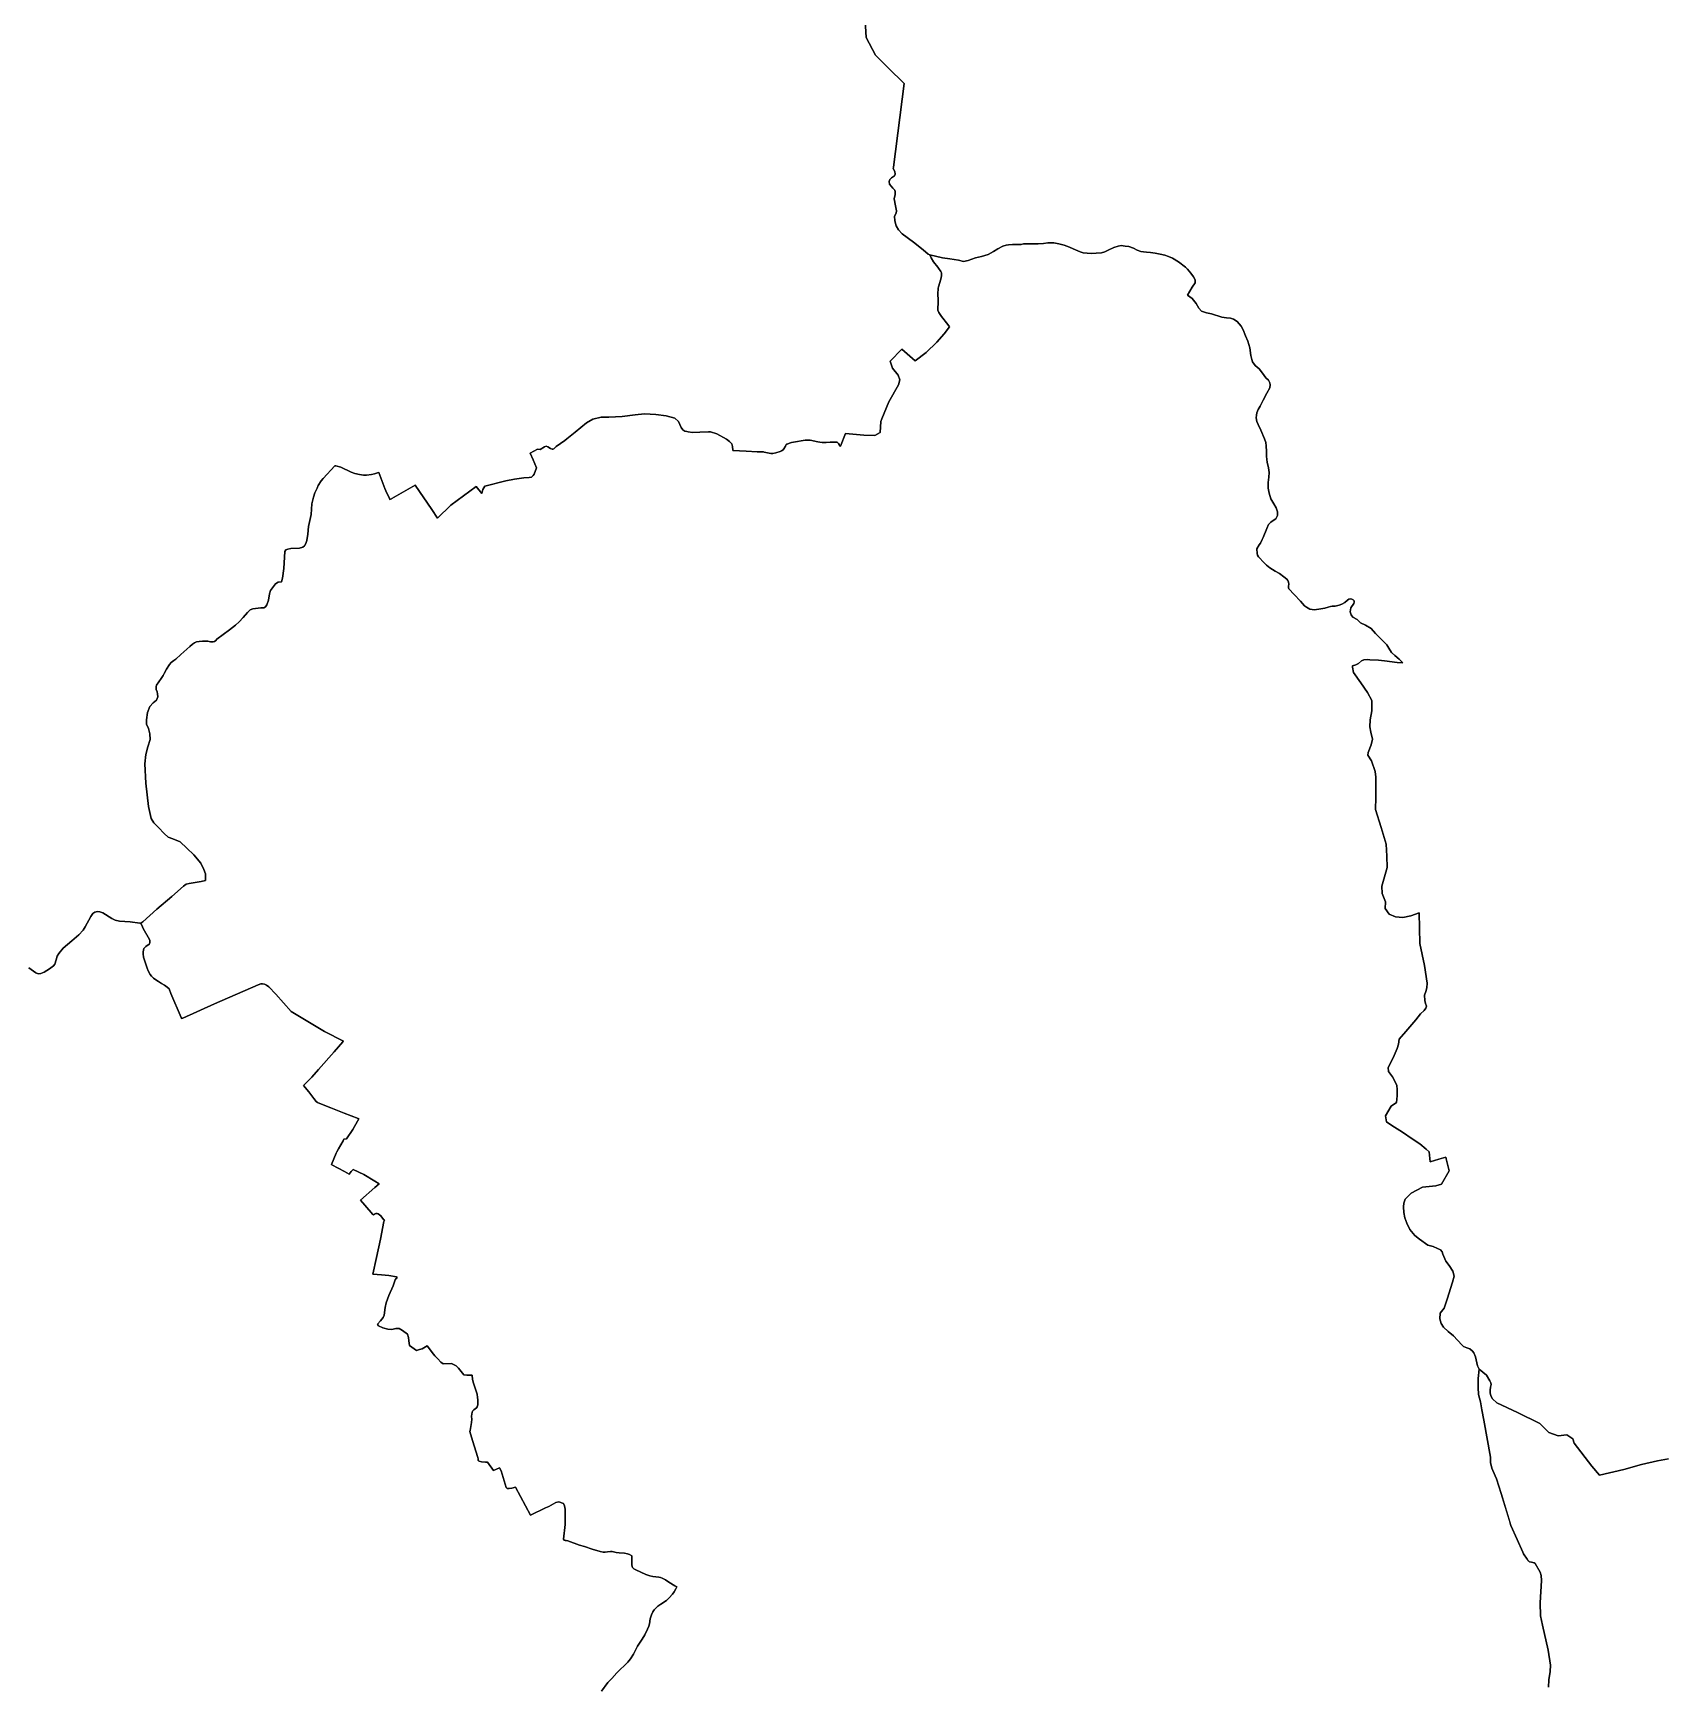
# Model space of a CAD drawing. Header units: metres. Extents: x 245125 to 394351, y 270578 to 4233311.
# Drawn here: x 283681 to 287415, y 4163000 to 4166793 of the extents above; entities that cross this region are included whole.
import ezdxf
from ezdxf.lldxf.tags import DXFTag

# ---------------------------------------------------------------- set-up
doc = ezdxf.new("R2010")
doc.units = ezdxf.units.M
doc.layers.add('ASTOTA', color=7, linetype='Continuous')
tags = doc.linetypes.add('HIDDEN', pattern=[0.375, 0.25, -0.125]).pattern_tags.tags
tags[6:7] = [DXFTag(74, 4), DXFTag(75, 0), DXFTag(340, '0'), DXFTag(46, 1.0), DXFTag(50, 0.0), DXFTag(44, 0.0), DXFTag(45, 0.0)]
tags[4:5] = [DXFTag(74, 4), DXFTag(75, 0), DXFTag(340, '0'), DXFTag(46, 1.0), DXFTag(50, 0.0), DXFTag(44, 0.0), DXFTag(45, 0.0)]

msp = doc.modelspace()

# ---------------------------------------------------------------- linework, layer by layer
at = {"layer": 'ASTOTA', "color": 253, "linetype": 'HIDDEN', "ltscale": 300}
for points in [[(285588.9, 4166835.4), (285592, 4166782.7), (285613.4, 4166741.5), (285624.2, 4166730.8), (285638.9, 4166716.5), (285642.8, 4166712.6), (285679.2, 4166676.9), (285654.8, 4166484.7), (285654.4, 4166481.5), (285658.1, 4166475.1), (285658.6, 4166469.1), (285656.9, 4166465.3), (285650.3, 4166460.2), (285646.5, 4166456.5), (285644.9, 4166451.8), (285645.8, 4166446.1), (285649.1, 4166441.5), (285653.5, 4166436.4), (285657.6, 4166432.2), (285658.5, 4166428.2), (285658.9, 4166422), (285656.2, 4166411.9), (285659.5, 4166396.2), (285661.8, 4166384.6), (285661.1, 4166379.1), (285657.4, 4166372.4), (285657.7, 4166362), (285661.1, 4166350.5), (285666, 4166341.3), (285674.4, 4166331.7), (285700.7, 4166312.7), (285722.6, 4166295.2), (285734.6, 4166285.5), (285738, 4166283.4), (285741.1, 4166277), (285746.4, 4166267.7), (285756.5, 4166255.5), (285759.9, 4166250.9), (285762.1, 4166247.9), (285763.4, 4166245.4), (285764.7, 4166242.5), (285765.2, 4166239.6), (285765, 4166235.8), (285763.4, 4166227.9), (285758.2, 4166210), (285757.6, 4166207.4), (285757.2, 4166204.5), (285756.3, 4166196.3), (285757.6, 4166177.5), (285756.7, 4166156.9), (285758.8, 4166151.3), (285765.1, 4166142.2), (285779.7, 4166123.7), (285783.5, 4166118.9), (285770.8, 4166102.1), (285754.5, 4166083), (285729.6, 4166059.6), (285704.5, 4166040.7), (285674.1, 4166067.6), (285647.4, 4166039.8), (285652.5, 4166024), (285665.3, 4166007.4), (285669.3, 4165996.7), (285666.5, 4165985.2), (285644.2, 4165946.5), (285628.3, 4165907.4), (285626, 4165901.7), (285624.5, 4165875.8), (285611.8, 4165869.5), (285586.7, 4165870.2), (285544.4, 4165874), (285533.6, 4165844.9), (285531.3, 4165845.8), (285530.3, 4165848.5), (285529, 4165851), (285527.2, 4165852.7), (285525.5, 4165853.7), (285509.7, 4165854.1), (285500.3, 4165853.4), (285490.9, 4165853.5), (285485.6, 4165853.9), (285480.9, 4165854.8), (285463.3, 4165858.6), (285458.8, 4165858.8), (285455.8, 4165858.8), (285451.9, 4165858.4), (285425.4, 4165854.3), (285421.2, 4165853.4), (285416.5, 4165851.7), (285410.6, 4165849.7), (285409.4, 4165849), (285408.7, 4165848.2), (285407.1, 4165844.9), (285403.6, 4165838.5), (285401.4, 4165836), (285398.1, 4165834), (285394.6, 4165832.6), (285384.6, 4165829.8), (285377.7, 4165828.3), (285373.8, 4165828.2), (285369.5, 4165828.5), (285366, 4165829.1), (285358.3, 4165831.3), (285356.5, 4165831.7), (285341.8, 4165832.1), (285317.1, 4165833.2), (285286.1, 4165834.6), (285286, 4165835.9), (285285.2, 4165843.8), (285283.7, 4165850.4), (285279.4, 4165854.6), (285278.3, 4165855.7), (285271.4, 4165861.1), (285249.3, 4165873.3), (285234.8, 4165878), (285230.8, 4165877.8), (285210.7, 4165876.8), (285193.6, 4165876.4), (285183.6, 4165877.7), (285181.1, 4165878.2), (285176.2, 4165879.1), (285171.3, 4165882), (285167.7, 4165887.7), (285161.4, 4165901.5), (285153, 4165908.7), (285133.6, 4165914.5), (285109.8, 4165917.6), (285083.8, 4165919), (285062, 4165916.9), (285032.4, 4165912.9), (285002, 4165911.3), (284984.3, 4165911.3), (284965.1, 4165906.9), (284950.7, 4165898.5), (284924.7, 4165877.1), (284905.8, 4165861.4), (284901.2, 4165858.1), (284880.9, 4165843.9), (284875.4, 4165838.6), (284873.3, 4165837.5), (284871.6, 4165837.7), (284868.3, 4165839.3), (284862.3, 4165843.2), (284858.3, 4165844.5), (284854, 4165843.5), (284844.6, 4165837), (284838.5, 4165837.5), (284821.4, 4165828.8), (284828, 4165813.7), (284836.3, 4165795.4), (284830.3, 4165780.2), (284828.1, 4165777.3), (284824.4, 4165774), (284819.5, 4165772.5), (284807.1, 4165772.1), (284785.6, 4165769.3), (284765.4, 4165765.2), (284717.5, 4165753), (284713, 4165745.2), (284710.4, 4165736.2), (284698, 4165752.5), (284639.7, 4165709.2), (284609.3, 4165679.3), (284595.8, 4165699.7), (284558.1, 4165755.6), (284503.9, 4165724.6), (284503.1, 4165724.2), (284499.9, 4165722.5), (284498, 4165726.7), (284493.1, 4165737.2), (284488.2, 4165747.9), (284474.5, 4165784.7), (284471.6, 4165783.8), (284464.6, 4165781.4), (284457.7, 4165780), (284446.1, 4165778.5), (284439.4, 4165778.5), (284429.9, 4165779.6), (284419.2, 4165782.3), (284410.8, 4165785.3), (284387.1, 4165796.7), (284375.8, 4165800), (284373.5, 4165799.3), (284346.7, 4165770.9), (284342, 4165765), (284335.3, 4165754.2), (284332.6, 4165748.4), (284327.8, 4165737.8), (284324.3, 4165728), (284321, 4165712.2), (284319.2, 4165688.1), (284313.2, 4165660.5), (284311.3, 4165642.5), (284309.1, 4165628), (284307, 4165621.1), (284304.3, 4165616.2), (284300.2, 4165613.4), (284292.6, 4165611), (284272.8, 4165609.8), (284265.9, 4165608.8), (284261.3, 4165606.8), (284258.9, 4165602.9), (284256.3, 4165564.2), (284253.8, 4165542.1), (284251.4, 4165533.3), (284243.5, 4165533), (284237.7, 4165528.6), (284226.3, 4165513.9), (284223.7, 4165505.9), (284221, 4165491.1), (284217.7, 4165480.7), (284214.3, 4165476.4), (284210.8, 4165474.1), (284203.5, 4165473.5), (284185.4, 4165471.4), (284179.4, 4165469), (284173, 4165463), (284163, 4165451.6), (284154.4, 4165441.8), (284145.3, 4165433.9), (284132.2, 4165423.3), (284103.2, 4165401.7), (284100.5, 4165398.8), (284097.3, 4165396.5), (284094.4, 4165395.6), (284088.4, 4165396), (284081.9, 4165397.1), (284079.3, 4165397.4), (284069.7, 4165397.6), (284062.6, 4165396.9), (284056.5, 4165395.7), (284051.6, 4165393.4), (284046.9, 4165390.2), (284040.9, 4165385), (284020.6, 4165366.9), (284008.7, 4165356.3), (284004.5, 4165352.9), (283998.3, 4165348.7), (283994.5, 4165343.9), (283987.8, 4165333.1), (283982, 4165322.9), (283979.9, 4165318.7), (283975.1, 4165311.6), (283964.7, 4165296.2), (283963.9, 4165293.4), (283963.4, 4165289.7), (283963.6, 4165286.7), (283965.9, 4165280.8), (283967, 4165276.5), (283967.6, 4165269.7), (283964.4, 4165262.2), (283956.7, 4165256.1), (283949.2, 4165247.6), (283944, 4165233.4), (283941.8, 4165217), (283941.9, 4165206.8), (283946.2, 4165197.1), (283949.5, 4165185.1), (283949.6, 4165171.9), (283944.8, 4165154.9), (283940.1, 4165137.3), (283938, 4165115.6), (283939.8, 4165071.4), (283946, 4165018.3), (283952.4, 4164990.2), (283958.2, 4164980.7), (283968.7, 4164969.9), (283982.4, 4164955.8), (283991.4, 4164947.8), (284002, 4164943.8), (284018.4, 4164937.1), (284034.4, 4164922.8), (284049.8, 4164906.9), (284065.9, 4164887.8), (284072.8, 4164873.7), (284076.8, 4164863.3), (284077.1, 4164850.5), (284077.2, 4164848.4), (284067.3, 4164845.6), (284039.6, 4164841.5), (284032.5, 4164839.6), (284026.5, 4164835.4), (283999.3, 4164811.7), (283965.5, 4164782.4), (283933, 4164753.2), (283928.8, 4164750.4), (283926, 4164750.1), (283904.4, 4164753.1), (283879.6, 4164755.1), (283870, 4164757.4), (283861.8, 4164761.3), (283841.1, 4164773.8), (283834.8, 4164776.2), (283829.4, 4164776.9), (283823, 4164775.9), (283818.6, 4164772.5), (283814.1, 4164765.6), (283800.7, 4164741.7), (283796.2, 4164734.2), (283786.6, 4164723.8), (283770.4, 4164709.6), (283750.7, 4164692.7), (283740.3, 4164680.4), (283736.5, 4164675), (283734.3, 4164666.5), (283731.3, 4164656.4), (283728.1, 4164652.1), (283719.1, 4164645.4), (283706.5, 4164637.7), (283699.2, 4164634.9), (283693.3, 4164634.4), (283687.5, 4164636.4), (283671.5, 4164647.8)], [(287432.3, 4163521.2), (287407.4, 4163516.9), (287370.7, 4163508.1), (287330, 4163496.7), (287274, 4163483.7), (287256.5, 4163504.2), (287216.2, 4163557.5), (287213.2, 4163567.5), (287199, 4163576.6), (287178.9, 4163574.3), (287157.8, 4163581.8), (287136.8, 4163602.4), (287086, 4163627.4), (287038.4, 4163649.9), (287028.9, 4163658.9), (287024.8, 4163665.9), (287023.6, 4163672.5), (287023.1, 4163678.8), (287024.2, 4163685.5), (287025.3, 4163692.3), (287024.9, 4163695.8), (287022.2, 4163700.5), (287014.8, 4163713.5), (286997.7, 4163727.2), (286994.5, 4163735), (286989.8, 4163755.3), (286985.8, 4163764.6), (286982.8, 4163768.5), (286976.6, 4163773.8), (286970.1, 4163776.2), (286962.1, 4163778.8), (286958, 4163782.9), (286939.1, 4163803.3), (286927.2, 4163813.3), (286916.4, 4163823.4), (286910.6, 4163832.2), (286907.6, 4163842.3), (286908.5, 4163855.7), (286917.7, 4163867.2), (286924.9, 4163887.5), (286936.9, 4163926.6), (286940.3, 4163940.3), (286937.6, 4163952.2), (286929.3, 4163964.7), (286921.6, 4163975), (286914.8, 4163990.6), (286913.2, 4163996.3), (286909.4, 4164000.9), (286902.3, 4164004.3), (286892.3, 4164008.2), (286880.1, 4164011.8), (286861.5, 4164025.1), (286850.3, 4164033.5), (286838.7, 4164047.3), (286831.9, 4164061.8), (286827.3, 4164074.3), (286825.1, 4164086.4), (286824.3, 4164099.9), (286825.2, 4164108.2), (286828.6, 4164117.2), (286842, 4164130.6), (286867.8, 4164144.8), (286898.7, 4164147.8), (286911.6, 4164151.2), (286929.2, 4164182.4), (286922.6, 4164209.6), (286921.6, 4164213.5), (286905.3, 4164208.8), (286885.8, 4164202.5), (286885, 4164210.8), (286883.6, 4164225.5), (286876.7, 4164231.9), (286862, 4164244), (286844.5, 4164255.8), (286822.4, 4164270.5), (286797.4, 4164286.1), (286785.2, 4164294.9), (286782.9, 4164308.6), (286796.4, 4164330.8), (286808.3, 4164338.7), (286809.7, 4164354.3), (286809.7, 4164368.2), (286808.9, 4164378.7), (286799.5, 4164397.7), (286790.3, 4164410.4), (286789.2, 4164418.9), (286800.9, 4164441.1), (286810, 4164462.7), (286812.8, 4164472.4), (286814.8, 4164484.1), (286829.6, 4164502.1), (286852.7, 4164528.3), (286863.4, 4164542), (286871.7, 4164550), (286875.8, 4164555), (286876.9, 4164560.1), (286875.3, 4164565.7), (286873.3, 4164572.9), (286872.6, 4164584.9), (286876, 4164593.9), (286878, 4164601.7), (286878.6, 4164612.6), (286872.5, 4164653.1), (286862, 4164703.4), (286860.1, 4164773.8), (286841.6, 4164767.1), (286822.6, 4164763.5), (286806.5, 4164765), (286791.3, 4164771.1), (286782.5, 4164784.3), (286783.4, 4164799.4), (286775.4, 4164818.3), (286774.8, 4164835.5), (286779, 4164851.5), (286787.3, 4164878.4), (286786.1, 4164904.3), (286784.7, 4164931.6), (286773.3, 4164970.1), (286760.5, 4165011.2), (286761.4, 4165038.7), (286761.1, 4165066.3), (286761.1, 4165085.4), (286759.3, 4165098.7), (286750.9, 4165123.1), (286742.7, 4165136.1), (286743.5, 4165142.2), (286750, 4165159.6), (286753.6, 4165172.9), (286749.2, 4165188.6), (286747.1, 4165200.7), (286747.9, 4165216.8), (286751.6, 4165237.2), (286752.2, 4165261.6), (286742.1, 4165279.5), (286726.9, 4165301.8), (286710.1, 4165325.3), (286707.8, 4165338), (286707.2, 4165341), (286714.8, 4165343.3), (286721.2, 4165346.5), (286728.1, 4165352), (286733.4, 4165354.8), (286741, 4165355.2), (286746.9, 4165354.8), (286767.5, 4165354), (286781.1, 4165352.3), (286810.2, 4165348.6), (286822.6, 4165348), (286814.3, 4165355.9), (286804.6, 4165364.1), (286797.2, 4165371.5), (286791, 4165381.3), (286786, 4165388.9), (286777.9, 4165397.7), (286760.4, 4165414.9), (286750, 4165426.7), (286737.2, 4165434), (286726.2, 4165439.5), (286718.2, 4165446.9), (286708.6, 4165452.4), (286704.3, 4165458.1), (286702.3, 4165464.6), (286703.5, 4165473.9), (286710.3, 4165483.9), (286711.5, 4165487), (286711.2, 4165489.8), (286709.1, 4165492.1), (286706.3, 4165493.7), (286702.7, 4165494.5), (286699, 4165493.8), (286696.1, 4165491.6), (286690.3, 4165486.2), (286683, 4165482), (286677.3, 4165479.9), (286668, 4165478), (286660.9, 4165477.3), (286656.7, 4165476.9), (286651.9, 4165475.7), (286644, 4165473.4), (286630.1, 4165470.5), (286619.6, 4165469.5), (286614.7, 4165469.7), (286610, 4165471.1), (286602.3, 4165475.5), (286597.6, 4165478.8), (286587.9, 4165489.3), (286574, 4165504.1), (286561.3, 4165517.2), (286560.5, 4165520.1), (286560.6, 4165523.7), (286561.4, 4165528.3), (286561, 4165532.6), (286559, 4165536.6), (286557, 4165539.3), (286549.8, 4165545.1), (286540.1, 4165552.3), (286530.3, 4165558), (286517.8, 4165565.9), (286510.6, 4165571.7), (286505.1, 4165577.2), (286492, 4165591.2), (286490, 4165595), (286489.1, 4165598.3), (286488.2, 4165609), (286493.5, 4165618), (286496.7, 4165622.5), (286500.7, 4165630.9), (286502.8, 4165635.2), (286510.9, 4165656), (286515.2, 4165664.8), (286517.3, 4165667.4), (286520.1, 4165670.3), (286523, 4165672.6), (286531.6, 4165677.8), (286535.4, 4165685.7), (286535.4, 4165694.1), (286532.2, 4165703.1), (286527, 4165712.3), (286520, 4165724), (286516.2, 4165736.8), (286514, 4165748.3), (286514.2, 4165761.2), (286515.5, 4165774), (286516.5, 4165784.5), (286514.6, 4165794.8), (286512.1, 4165808.1), (286511.3, 4165814.2), (286510.6, 4165821.5), (286510, 4165832.2), (286509.8, 4165845.4), (286508.5, 4165853), (286505.5, 4165861.2), (286497, 4165881.5), (286491.5, 4165894.2), (286487.9, 4165901.7), (286486.7, 4165909.6), (286487, 4165915.7), (286488.2, 4165921.5), (286491.1, 4165928.7), (286495.5, 4165936.8), (286502.3, 4165950.1), (286510.7, 4165966.7), (286518.1, 4165978.6), (286518.5, 4165985.7), (286518, 4165989.8), (286515.1, 4165995.8), (286508.9, 4166001.9), (286501, 4166011.9), (286493.3, 4166022.2), (286484.3, 4166029.8), (286478.3, 4166038), (286476.6, 4166043.4), (286474.5, 4166052.4), (286471.7, 4166070.6), (286467.8, 4166085.8), (286462.4, 4166097.5), (286456.6, 4166111.3), (286451.8, 4166120.3), (286443, 4166130.5), (286434.5, 4166136.4), (286427.9, 4166138.3), (286418.2, 4166139.4), (286407.9, 4166140.7), (286384.2, 4166148.7), (286372.3, 4166150.7), (286361.1, 4166154.5), (286354.8, 4166161.1), (286349, 4166172.3), (286339.7, 4166183.3), (286329.2, 4166191), (286339.6, 4166209.4), (286346.8, 4166219.4), (286346.6, 4166226.6), (286343.2, 4166233.3), (286336.8, 4166241.5), (286329.3, 4166250.8), (286324.8, 4166255.1), (286308.5, 4166267.8), (286294.9, 4166275.9), (286285.6, 4166280.2), (286276.9, 4166283.1), (286266.6, 4166285.2), (286254.7, 4166287.3), (286244.2, 4166288.7), (286235.4, 4166290.1), (286228.2, 4166290.4), (286222.4, 4166291.1), (286213.8, 4166294.4), (286205, 4166298.8), (286194.7, 4166302.5), (286186.1, 4166303.7), (286177.3, 4166304.9), (286169.8, 4166303.6), (286160, 4166300.5), (286147.2, 4166294.6), (286139.5, 4166290.5), (286131.5, 4166288.2), (286119.6, 4166287.7), (286108.1, 4166287.1), (286098.9, 4166287.8), (286090, 4166288.6), (286082.6, 4166290.5), (286066.7, 4166297.3), (286058.2, 4166301.3), (286046.3, 4166305.8), (286034.3, 4166309.2), (286022.3, 4166311.1), (286008.8, 4166311.4), (285999.1, 4166310), (285986.3, 4166308.7), (285972.6, 4166308.8), (285963.3, 4166308.9), (285953.1, 4166308.7), (285947.3, 4166307.6), (285937.2, 4166307.1), (285927.5, 4166307.1), (285918.3, 4166306.3), (285912.9, 4166305.6), (285905.7, 4166303.4), (285894.2, 4166297.6), (285883.9, 4166291.2), (285871.9, 4166284.8), (285856.7, 4166280.1), (285842.9, 4166277.1), (285825.7, 4166270.5), (285815.6, 4166268.7), (285804, 4166271.1), (285784.2, 4166274.9), (285767.1, 4166277.1), (285738, 4166283.4), (285734.6, 4166285.5), (285722.6, 4166295.2), (285700.7, 4166312.7), (285674.4, 4166331.7), (285666, 4166341.3), (285661.1, 4166350.5), (285657.7, 4166362), (285657.4, 4166372.4), (285661.1, 4166379.1), (285661.8, 4166384.6), (285659.5, 4166396.2), (285656.2, 4166411.9), (285658.9, 4166422), (285658.5, 4166428.2), (285657.6, 4166432.2), (285653.5, 4166436.4), (285649.1, 4166441.5), (285645.8, 4166446.1), (285644.9, 4166451.8), (285646.5, 4166456.5), (285650.3, 4166460.2), (285656.9, 4166465.3), (285658.6, 4166469.1), (285658.1, 4166475.1), (285654.4, 4166481.5), (285654.8, 4166484.7), (285679.2, 4166676.9), (285642.8, 4166712.6), (285638.9, 4166716.5), (285624.2, 4166730.8), (285613.4, 4166741.5), (285592, 4166782.7), (285588.9, 4166835.4)], [(287432.3, 4163521.2), (287407.4, 4163516.9), (287370.7, 4163508.1), (287330, 4163496.7), (287274, 4163483.7), (287256.5, 4163504.2), (287216.2, 4163557.5), (287213.2, 4163567.5), (287199, 4163576.6), (287178.9, 4163574.3), (287157.8, 4163581.8), (287136.8, 4163602.4), (287086, 4163627.4), (287038.4, 4163649.9), (287028.9, 4163658.9), (287024.8, 4163665.9), (287023.6, 4163672.5), (287023.1, 4163678.8), (287024.2, 4163685.5), (287025.3, 4163692.3), (287024.9, 4163695.8), (287022.2, 4163700.5), (287014.8, 4163713.5), (286997.7, 4163727.2), (286994.5, 4163735), (286989.8, 4163755.3), (286985.8, 4163764.6), (286982.8, 4163768.5), (286976.6, 4163773.8), (286970.1, 4163776.2), (286962.1, 4163778.8), (286958, 4163782.9), (286939.1, 4163803.3), (286927.2, 4163813.3), (286916.4, 4163823.4), (286910.6, 4163832.2), (286907.6, 4163842.3), (286908.5, 4163855.7), (286917.7, 4163867.2), (286924.9, 4163887.5), (286936.9, 4163926.6), (286940.3, 4163940.3), (286937.6, 4163952.2), (286929.3, 4163964.7), (286921.6, 4163975), (286914.8, 4163990.6), (286913.2, 4163996.3), (286909.4, 4164000.9), (286902.3, 4164004.3), (286892.3, 4164008.2), (286880.1, 4164011.8), (286861.5, 4164025.1), (286850.3, 4164033.5), (286838.7, 4164047.3), (286831.9, 4164061.8), (286827.3, 4164074.3), (286825.1, 4164086.4), (286824.3, 4164099.9), (286825.2, 4164108.2), (286828.6, 4164117.2), (286842, 4164130.6), (286867.8, 4164144.8), (286898.7, 4164147.8), (286911.6, 4164151.2), (286929.2, 4164182.4), (286922.6, 4164209.6), (286921.6, 4164213.5), (286905.3, 4164208.8), (286885.8, 4164202.5), (286885, 4164210.8), (286883.6, 4164225.5), (286876.7, 4164231.9), (286862, 4164244), (286844.5, 4164255.8), (286822.4, 4164270.5), (286797.4, 4164286.1), (286785.2, 4164294.9), (286782.9, 4164308.6), (286796.4, 4164330.8), (286808.3, 4164338.7), (286809.7, 4164354.3), (286809.7, 4164368.2), (286808.9, 4164378.7), (286799.5, 4164397.7), (286790.3, 4164410.4), (286789.2, 4164418.9), (286800.9, 4164441.1), (286810, 4164462.7), (286812.8, 4164472.4), (286814.8, 4164484.1), (286829.6, 4164502.1), (286852.7, 4164528.3), (286863.4, 4164542), (286871.7, 4164550), (286875.8, 4164555), (286876.9, 4164560.1), (286875.3, 4164565.7), (286873.3, 4164572.9), (286872.6, 4164584.9), (286876, 4164593.9), (286878, 4164601.7), (286878.6, 4164612.6), (286872.5, 4164653.1), (286862, 4164703.4), (286860.1, 4164773.8), (286841.6, 4164767.1), (286822.6, 4164763.5), (286806.5, 4164765), (286791.3, 4164771.1), (286782.5, 4164784.3), (286783.4, 4164799.4), (286775.4, 4164818.3), (286774.8, 4164835.5), (286779, 4164851.5), (286787.3, 4164878.4), (286786.1, 4164904.3), (286784.7, 4164931.6), (286773.3, 4164970.1), (286760.5, 4165011.2), (286761.4, 4165038.7), (286761.1, 4165066.3), (286761.1, 4165085.4), (286759.3, 4165098.7), (286750.9, 4165123.1), (286742.7, 4165136.1), (286743.5, 4165142.2), (286750, 4165159.6), (286753.6, 4165172.9), (286749.2, 4165188.6), (286747.1, 4165200.7), (286747.9, 4165216.8), (286751.6, 4165237.2), (286752.2, 4165261.6), (286742.1, 4165279.5), (286726.9, 4165301.8), (286710.1, 4165325.3), (286707.8, 4165338), (286707.2, 4165341), (286714.8, 4165343.3), (286721.2, 4165346.5), (286728.1, 4165352), (286733.4, 4165354.8), (286741, 4165355.2), (286746.9, 4165354.8), (286767.5, 4165354), (286781.1, 4165352.3), (286810.2, 4165348.6), (286822.6, 4165348), (286814.3, 4165355.9), (286804.6, 4165364.1), (286797.2, 4165371.5), (286791, 4165381.3), (286786, 4165388.9), (286777.9, 4165397.7), (286760.4, 4165414.9), (286750, 4165426.7), (286737.2, 4165434), (286726.2, 4165439.5), (286718.2, 4165446.9), (286708.6, 4165452.4), (286704.3, 4165458.1), (286702.3, 4165464.6), (286703.5, 4165473.9), (286710.3, 4165483.9), (286711.5, 4165487), (286711.2, 4165489.8), (286709.1, 4165492.1), (286706.3, 4165493.7), (286702.7, 4165494.5), (286699, 4165493.8), (286696.1, 4165491.6), (286690.3, 4165486.2), (286683, 4165482), (286677.3, 4165479.9), (286668, 4165478), (286660.9, 4165477.3), (286656.7, 4165476.9), (286651.9, 4165475.7), (286644, 4165473.4), (286630.1, 4165470.5), (286619.6, 4165469.5), (286614.7, 4165469.7), (286610, 4165471.1), (286602.3, 4165475.5), (286597.6, 4165478.8), (286587.9, 4165489.3), (286574, 4165504.1), (286561.3, 4165517.2), (286560.5, 4165520.1), (286560.6, 4165523.7), (286561.4, 4165528.3), (286561, 4165532.6), (286559, 4165536.6), (286557, 4165539.3), (286549.8, 4165545.1), (286540.1, 4165552.3), (286530.3, 4165558), (286517.8, 4165565.9), (286510.6, 4165571.7), (286505.1, 4165577.2), (286492, 4165591.2), (286490, 4165595), (286489.1, 4165598.3), (286488.2, 4165609), (286493.5, 4165618), (286496.7, 4165622.5), (286500.7, 4165630.9), (286502.8, 4165635.2), (286510.9, 4165656), (286515.2, 4165664.8), (286517.3, 4165667.4), (286520.1, 4165670.3), (286523, 4165672.6), (286531.6, 4165677.8), (286535.4, 4165685.7), (286535.4, 4165694.1), (286532.2, 4165703.1), (286527, 4165712.3), (286520, 4165724), (286516.2, 4165736.8), (286514, 4165748.3), (286514.2, 4165761.2), (286515.5, 4165774), (286516.5, 4165784.5), (286514.6, 4165794.8), (286512.1, 4165808.1), (286511.3, 4165814.2), (286510.6, 4165821.5), (286510, 4165832.2), (286509.8, 4165845.4), (286508.5, 4165853), (286505.5, 4165861.2), (286497, 4165881.5), (286491.5, 4165894.2), (286487.9, 4165901.7), (286486.7, 4165909.6), (286487, 4165915.7), (286488.2, 4165921.5), (286491.1, 4165928.7), (286495.5, 4165936.8), (286502.3, 4165950.1), (286510.7, 4165966.7), (286518.1, 4165978.6), (286518.5, 4165985.7), (286518, 4165989.8), (286515.1, 4165995.8), (286508.9, 4166001.9), (286501, 4166011.9), (286493.3, 4166022.2), (286484.3, 4166029.8), (286478.3, 4166038), (286476.6, 4166043.4), (286474.5, 4166052.4), (286471.7, 4166070.6), (286467.8, 4166085.8), (286462.4, 4166097.5), (286456.6, 4166111.3), (286451.8, 4166120.3), (286443, 4166130.5), (286434.5, 4166136.4), (286427.9, 4166138.3), (286418.2, 4166139.4), (286407.9, 4166140.7), (286384.2, 4166148.7), (286372.3, 4166150.7), (286361.1, 4166154.5), (286354.8, 4166161.1), (286349, 4166172.3), (286339.7, 4166183.3), (286329.2, 4166191), (286339.6, 4166209.4), (286346.8, 4166219.4), (286346.6, 4166226.6), (286343.2, 4166233.3), (286336.8, 4166241.5), (286329.3, 4166250.8), (286324.8, 4166255.1), (286308.5, 4166267.8), (286294.9, 4166275.9), (286285.6, 4166280.2), (286276.9, 4166283.1), (286266.6, 4166285.2), (286254.7, 4166287.3), (286244.2, 4166288.7), (286235.4, 4166290.1), (286228.2, 4166290.4), (286222.4, 4166291.1), (286213.8, 4166294.4), (286205, 4166298.8), (286194.7, 4166302.5), (286186.1, 4166303.7), (286177.3, 4166304.9), (286169.8, 4166303.6), (286160, 4166300.5), (286147.2, 4166294.6), (286139.5, 4166290.5), (286131.5, 4166288.2), (286119.6, 4166287.7), (286108.1, 4166287.1), (286098.9, 4166287.8), (286090, 4166288.6), (286082.6, 4166290.5), (286066.7, 4166297.3), (286058.2, 4166301.3), (286046.3, 4166305.8), (286034.3, 4166309.2), (286022.3, 4166311.1), (286008.8, 4166311.4), (285999.1, 4166310), (285986.3, 4166308.7), (285972.6, 4166308.8), (285963.3, 4166308.9), (285953.1, 4166308.7), (285947.3, 4166307.6), (285937.2, 4166307.1), (285927.5, 4166307.1), (285918.3, 4166306.3), (285912.9, 4166305.6), (285905.7, 4166303.4), (285894.2, 4166297.6), (285883.9, 4166291.2), (285871.9, 4166284.8), (285856.7, 4166280.1), (285842.9, 4166277.1), (285825.7, 4166270.5), (285815.6, 4166268.7), (285804, 4166271.1), (285784.2, 4166274.9), (285767.1, 4166277.1), (285738, 4166283.4), (285734.6, 4166285.5), (285722.6, 4166295.2), (285700.7, 4166312.7), (285674.4, 4166331.7), (285666, 4166341.3), (285661.1, 4166350.5), (285657.7, 4166362), (285657.4, 4166372.4), (285661.1, 4166379.1), (285661.8, 4166384.6), (285659.5, 4166396.2), (285656.2, 4166411.9), (285658.9, 4166422), (285658.5, 4166428.2), (285657.6, 4166432.2), (285653.5, 4166436.4), (285649.1, 4166441.5), (285645.8, 4166446.1), (285644.9, 4166451.8), (285646.5, 4166456.5), (285650.3, 4166460.2), (285656.9, 4166465.3), (285658.6, 4166469.1), (285658.1, 4166475.1), (285654.4, 4166481.5), (285654.8, 4166484.7), (285679.2, 4166676.9), (285642.8, 4166712.6), (285638.9, 4166716.5), (285624.2, 4166730.8), (285613.4, 4166741.5), (285592, 4166782.7), (285588.9, 4166835.4)], [(284985.1, 4162988.4), (285000, 4163008.2), (285008.5, 4163017.4), (285019.9, 4163030.2), (285045.3, 4163054.9), (285051.6, 4163062.5), (285058.3, 4163073.1), (285067.9, 4163091.5), (285078, 4163107.4), (285084.2, 4163117.6), (285090.8, 4163130.6), (285093.3, 4163137.5), (285094.8, 4163143.2), (285096.8, 4163154.2), (285099.4, 4163163.8), (285102.6, 4163170.3), (285105.7, 4163174.8), (285108.9, 4163178.4), (285114.2, 4163183.3), (285120.8, 4163188), (285133.8, 4163196.6), (285140.1, 4163202.4), (285147.8, 4163211), (285151.9, 4163216.6), (285155.4, 4163222.8), (285157.9, 4163228), (285153.1, 4163230.2), (285139.5, 4163238.7), (285131.9, 4163243.5), (285124.2, 4163247.5), (285120.5, 4163249), (285116.7, 4163249.7), (285103.1, 4163251.8), (285096.1, 4163253.2), (285087, 4163256.3), (285064.1, 4163266.5), (285059.6, 4163269.1), (285056.4, 4163272.2), (285055.2, 4163274.7), (285054.6, 4163278), (285054.5, 4163299.1), (285049.4, 4163301.7), (285044.5, 4163303.8), (285037.6, 4163304.7), (285025.6, 4163305.6), (285019, 4163306.4), (285009.5, 4163308.5), (285006.1, 4163308.7), (284998.5, 4163307.7), (284993.7, 4163307.4), (284989.1, 4163307.6), (284981.9, 4163308.8), (284963.8, 4163314.4), (284946, 4163320.3), (284935, 4163323.4), (284908, 4163333), (284904.2, 4163334.1), (284901.8, 4163334.4), (284899.1, 4163334.7), (284898.3, 4163337), (284901.5, 4163370.7), (284901.6, 4163406.2), (284899.9, 4163413.3), (284897.7, 4163419.1), (284887.2, 4163422.6), (284880.7, 4163420.9), (284864, 4163412.4), (284856.7, 4163409.1), (284822.2, 4163391.9), (284787.9, 4163456.7), (284779.3, 4163453.8), (284773.6, 4163453), (284768.9, 4163453), (284766.2, 4163455.5), (284754.6, 4163494.1), (284751.1, 4163500.7), (284737.1, 4163494.4), (284724, 4163513.8), (284718.7, 4163513.4), (284710, 4163514.5), (284704.4, 4163516.4), (284702.8, 4163517.1), (284702, 4163517.4), (284702.2, 4163521.1), (284701.3, 4163524.7), (284689.3, 4163563.7), (284683, 4163583.8), (284683.6, 4163586.1), (284686.8, 4163604.5), (284687.5, 4163612.1), (284687.1, 4163618.3), (284687.6, 4163624.5), (284689.5, 4163630.8), (284692, 4163634), (284698.3, 4163638.5), (284700.2, 4163641), (284701.1, 4163645.5), (284701.3, 4163651.1), (284701.3, 4163656.7), (284701, 4163662.3), (284699.6, 4163669.8), (284698.4, 4163674.2), (284691.5, 4163695), (284689.5, 4163703.6), (284688.6, 4163713), (284676.3, 4163713.6), (284669.2, 4163714.4), (284656.8, 4163729.5), (284651.5, 4163735.1), (284645.8, 4163738), (284640.8, 4163739.8), (284621.8, 4163739.7), (284616.5, 4163742.9), (284610.1, 4163750.8), (284603.1, 4163758), (284599.8, 4163761.8), (284585.6, 4163781), (284573.9, 4163774.1), (284567.9, 4163772), (284560.5, 4163770.3), (284544.7, 4163781.4), (284543.4, 4163791.9), (284542.5, 4163799.7), (284540.2, 4163807.5), (284528.4, 4163815.6), (284520.8, 4163820.7), (284513.2, 4163820.7), (284504.5, 4163817.8), (284494.8, 4163819), (284483.4, 4163821.6), (284474, 4163826.3), (284472.3, 4163828.8), (284471.1, 4163830.4), (284478.1, 4163837.8), (284484.2, 4163845.4), (284486.8, 4163851), (284489.2, 4163868.5), (284491.3, 4163879.1), (284497.6, 4163896.5), (284507, 4163918.5), (284511.9, 4163932.2), (284514, 4163935.1), (284516.4, 4163936.8), (284515.3, 4163938.6), (284497.4, 4163942.3), (284480.8, 4163943.5), (284461, 4163945), (284469, 4163983.3), (284477.9, 4164025), (284486, 4164066.2), (284487.2, 4164068.6), (284484.8, 4164070.8), (284478.7, 4164079), (284475.9, 4164081.4), (284473, 4164083.6), (284470.5, 4164084.1), (284467.5, 4164083.9), (284464.7, 4164083), (284461.9, 4164081.2), (284460, 4164083.1), (284456.8, 4164086.8), (284432.7, 4164114.5), (284465.6, 4164143.7), (284475.2, 4164152.7), (284465.6, 4164158.6), (284439.7, 4164173.9), (284415.9, 4164185.2), (284410.7, 4164180.4), (284406.6, 4164174.6), (284395.7, 4164181), (284366.9, 4164196.3), (284365.6, 4164196.9), (284376.6, 4164222.7), (284377.8, 4164226), (284382.2, 4164233), (284392.6, 4164251.1), (284393.7, 4164253.3), (284394.4, 4164254.9), (284400, 4164255.2), (284414.8, 4164277.1), (284418.6, 4164283.7), (284428.9, 4164301.6), (284427.1, 4164302.4), (284394.9, 4164314.3), (284364.6, 4164326.9), (284358.4, 4164329.3), (284333.6, 4164339), (284330.6, 4164341.4), (284325.2, 4164347.9), (284313.8, 4164363.5), (284301.5, 4164377.9), (284320.5, 4164397), (284336.3, 4164414.3), (284372.3, 4164455.2), (284391.8, 4164477.9), (284393.4, 4164479.7), (284349.6, 4164502.2), (284273.3, 4164547.7), (284237.8, 4164587.7), (284222.3, 4164604.3), (284216.4, 4164608.4), (284212.5, 4164610.5), (284207.5, 4164611.2), (284203.5, 4164611), (284197.8, 4164609.1), (284097.4, 4164565.4), (284024.8, 4164532.4), (284022.9, 4164531.5), (284021.4, 4164534.3), (283997.5, 4164589.2), (283993.3, 4164599.4), (283988.9, 4164603.8), (283983.2, 4164608), (283976.1, 4164612.2), (283969.1, 4164616.4), (283960.8, 4164621.6), (283957.6, 4164624.5), (283952.9, 4164629), (283949.6, 4164632.8), (283945.5, 4164641.2), (283943.1, 4164647.5), (283934.8, 4164672.7), (283933.9, 4164679.8), (283933.7, 4164684.5), (283934.3, 4164688.4), (283935.5, 4164692.1), (283937.4, 4164694.8), (283939.9, 4164696.8), (283945.3, 4164700.3), (283947.3, 4164701.8), (283948.6, 4164703.6), (283949.5, 4164706), (283949.5, 4164707.9), (283949.1, 4164710.5), (283948.3, 4164712.9), (283934.1, 4164737.8), (283932, 4164742.2), (283928.8, 4164750.4), (283933, 4164753.2), (283965.5, 4164782.4), (283999.3, 4164811.7), (284026.5, 4164835.4), (284032.5, 4164839.6), (284039.6, 4164841.5), (284067.3, 4164845.6), (284077.2, 4164848.4), (284077.1, 4164850.5), (284076.8, 4164863.3), (284072.8, 4164873.7), (284065.9, 4164887.8), (284049.8, 4164906.9), (284034.4, 4164922.8), (284018.4, 4164937.1), (284002, 4164943.8), (283991.4, 4164947.8), (283982.4, 4164955.8), (283968.7, 4164969.9), (283958.2, 4164980.7), (283952.4, 4164990.2), (283946, 4165018.3), (283939.8, 4165071.4), (283938, 4165115.6), (283940.1, 4165137.3), (283944.8, 4165154.9), (283949.6, 4165171.9), (283949.5, 4165185.1), (283946.2, 4165197.1), (283941.9, 4165206.8), (283941.8, 4165217), (283944, 4165233.4), (283949.2, 4165247.6), (283956.7, 4165256.1), (283964.4, 4165262.2), (283967.6, 4165269.7), (283967, 4165276.5), (283965.9, 4165280.8), (283963.6, 4165286.7), (283963.4, 4165289.7), (283963.9, 4165293.4), (283964.7, 4165296.2), (283975.1, 4165311.6), (283979.9, 4165318.7), (283982, 4165322.9), (283987.8, 4165333.1), (283994.5, 4165343.9), (283998.3, 4165348.7), (284004.5, 4165352.9), (284008.7, 4165356.3), (284020.6, 4165366.9), (284040.9, 4165385), (284046.9, 4165390.2), (284051.6, 4165393.4), (284056.5, 4165395.7), (284062.6, 4165396.9), (284069.7, 4165397.6), (284079.3, 4165397.4), (284081.9, 4165397.1), (284088.4, 4165396), (284094.4, 4165395.6), (284097.3, 4165396.5), (284100.5, 4165398.8), (284103.2, 4165401.7), (284132.2, 4165423.3), (284145.3, 4165433.9), (284154.4, 4165441.8), (284163, 4165451.6), (284173, 4165463), (284179.4, 4165469), (284185.4, 4165471.4), (284203.5, 4165473.5), (284210.8, 4165474.1), (284214.3, 4165476.4), (284217.7, 4165480.7), (284221, 4165491.1), (284223.7, 4165505.9), (284226.3, 4165513.9), (284237.7, 4165528.6), (284243.5, 4165533), (284251.4, 4165533.3), (284253.8, 4165542.1), (284256.3, 4165564.2), (284258.9, 4165602.9), (284261.3, 4165606.8), (284265.9, 4165608.8), (284272.8, 4165609.8), (284292.6, 4165611), (284300.2, 4165613.4), (284304.3, 4165616.2), (284307, 4165621.1), (284309.1, 4165628), (284311.3, 4165642.5), (284313.2, 4165660.5), (284319.2, 4165688.1), (284321, 4165712.2), (284324.3, 4165728), (284327.8, 4165737.8), (284332.6, 4165748.4), (284335.3, 4165754.2), (284342, 4165765), (284346.7, 4165770.9), (284373.5, 4165799.3), (284375.8, 4165800), (284387.1, 4165796.7), (284410.8, 4165785.3), (284419.2, 4165782.3), (284429.9, 4165779.6), (284439.4, 4165778.5), (284446.1, 4165778.5), (284457.7, 4165780), (284464.6, 4165781.4), (284471.6, 4165783.8), (284474.5, 4165784.7), (284488.2, 4165747.9), (284493.1, 4165737.2), (284498, 4165726.7), (284499.9, 4165722.5), (284503.1, 4165724.2), (284503.9, 4165724.6), (284558.1, 4165755.6), (284595.8, 4165699.7), (284609.3, 4165679.3), (284639.7, 4165709.2), (284698, 4165752.5), (284710.4, 4165736.2), (284713, 4165745.2), (284717.5, 4165753), (284765.4, 4165765.2), (284785.6, 4165769.3), (284807.1, 4165772.1), (284819.5, 4165772.5), (284824.4, 4165774), (284828.1, 4165777.3), (284830.3, 4165780.2), (284836.3, 4165795.4), (284828, 4165813.7), (284821.4, 4165828.8), (284838.5, 4165837.5), (284844.6, 4165837), (284854, 4165843.5), (284858.3, 4165844.5), (284862.3, 4165843.2), (284868.3, 4165839.3), (284871.6, 4165837.7), (284873.3, 4165837.5), (284875.4, 4165838.6), (284880.9, 4165843.9), (284901.2, 4165858.1), (284905.8, 4165861.4), (284924.7, 4165877.1), (284950.7, 4165898.5), (284965.1, 4165906.9), (284984.3, 4165911.3), (285002, 4165911.3), (285032.4, 4165912.9), (285062, 4165916.9), (285083.8, 4165919), (285109.8, 4165917.6), (285133.6, 4165914.5), (285153, 4165908.7), (285161.4, 4165901.5), (285167.7, 4165887.7), (285171.3, 4165882), (285176.2, 4165879.1), (285181.1, 4165878.2), (285183.6, 4165877.7), (285193.6, 4165876.4), (285210.7, 4165876.8), (285230.8, 4165877.8), (285234.8, 4165878), (285249.3, 4165873.3), (285271.4, 4165861.1), (285278.3, 4165855.7), (285279.4, 4165854.6), (285283.7, 4165850.4), (285285.2, 4165843.8), (285286, 4165835.9), (285286.1, 4165834.6), (285317.1, 4165833.2), (285341.8, 4165832.1), (285356.5, 4165831.7), (285358.3, 4165831.3), (285366, 4165829.1), (285369.5, 4165828.5), (285373.8, 4165828.2), (285377.7, 4165828.3), (285384.6, 4165829.8), (285394.6, 4165832.6), (285398.1, 4165834), (285401.4, 4165836), (285403.6, 4165838.5), (285407.1, 4165844.9), (285408.7, 4165848.2), (285409.4, 4165849), (285410.6, 4165849.7), (285416.5, 4165851.7), (285421.2, 4165853.4), (285425.4, 4165854.3), (285451.9, 4165858.4), (285455.8, 4165858.8), (285458.8, 4165858.8), (285463.3, 4165858.6), (285480.9, 4165854.8), (285485.6, 4165853.9), (285490.9, 4165853.5), (285500.3, 4165853.4), (285509.7, 4165854.1), (285525.5, 4165853.7), (285527.2, 4165852.7), (285529, 4165851), (285530.3, 4165848.5), (285531.3, 4165845.8), (285533.6, 4165844.9), (285544.4, 4165874), (285586.7, 4165870.2), (285611.8, 4165869.5), (285624.5, 4165875.8), (285626, 4165901.7), (285628.3, 4165907.4), (285644.2, 4165946.5), (285666.5, 4165985.2), (285669.3, 4165996.7), (285665.3, 4166007.4), (285652.5, 4166024), (285647.4, 4166039.8), (285674.1, 4166067.6), (285704.5, 4166040.7), (285729.6, 4166059.6), (285754.5, 4166083), (285770.8, 4166102.1), (285783.5, 4166118.9), (285779.7, 4166123.7), (285765.1, 4166142.2), (285758.8, 4166151.3), (285756.7, 4166156.9), (285757.6, 4166177.5), (285756.3, 4166196.3), (285757.2, 4166204.5), (285757.6, 4166207.4), (285758.2, 4166210), (285763.4, 4166227.9), (285765, 4166235.8), (285765.2, 4166239.6), (285764.7, 4166242.5), (285763.4, 4166245.4), (285762.1, 4166247.9), (285759.9, 4166250.9), (285756.5, 4166255.5), (285746.4, 4166267.7), (285741.1, 4166277), (285738, 4166283.4), (285767.1, 4166277.1), (285784.2, 4166274.9), (285804, 4166271.1), (285815.6, 4166268.7), (285825.7, 4166270.5), (285842.9, 4166277.1), (285856.7, 4166280.1), (285871.9, 4166284.8), (285883.9, 4166291.2), (285894.2, 4166297.6), (285905.7, 4166303.4), (285912.9, 4166305.6), (285918.3, 4166306.3), (285927.5, 4166307.1), (285937.2, 4166307.1), (285947.3, 4166307.6), (285953.1, 4166308.7), (285963.3, 4166308.9), (285972.6, 4166308.8), (285986.3, 4166308.7), (285999.1, 4166310), (286008.8, 4166311.4), (286022.3, 4166311.1), (286034.3, 4166309.2), (286046.3, 4166305.8), (286058.2, 4166301.3), (286066.7, 4166297.3), (286082.6, 4166290.5), (286090, 4166288.6), (286098.9, 4166287.8), (286108.1, 4166287.1), (286119.6, 4166287.7), (286131.5, 4166288.2), (286139.5, 4166290.5), (286147.2, 4166294.6), (286160, 4166300.5), (286169.8, 4166303.6), (286177.3, 4166304.9), (286186.1, 4166303.7), (286194.7, 4166302.5), (286205, 4166298.8), (286213.8, 4166294.4), (286222.4, 4166291.1), (286228.2, 4166290.4), (286235.4, 4166290.1), (286244.2, 4166288.7), (286254.7, 4166287.3), (286266.6, 4166285.2), (286276.9, 4166283.1), (286285.6, 4166280.2), (286294.9, 4166275.9), (286308.5, 4166267.8), (286324.8, 4166255.1), (286329.3, 4166250.8), (286336.8, 4166241.5), (286343.2, 4166233.3), (286346.6, 4166226.6), (286346.8, 4166219.4), (286339.6, 4166209.4), (286329.2, 4166191), (286339.7, 4166183.3), (286349, 4166172.3), (286354.8, 4166161.1), (286361.1, 4166154.5), (286372.3, 4166150.7), (286384.2, 4166148.7), (286407.9, 4166140.7), (286418.2, 4166139.4), (286427.9, 4166138.3), (286434.5, 4166136.4), (286443, 4166130.5), (286451.8, 4166120.3), (286456.6, 4166111.3), (286462.4, 4166097.5), (286467.8, 4166085.8), (286471.7, 4166070.6), (286474.5, 4166052.4), (286476.6, 4166043.4), (286478.3, 4166038), (286484.3, 4166029.8), (286493.3, 4166022.2), (286501, 4166011.9), (286508.9, 4166001.9), (286515.1, 4165995.8), (286518, 4165989.8), (286518.5, 4165985.7), (286518.1, 4165978.6), (286510.7, 4165966.7), (286502.3, 4165950.1), (286495.5, 4165936.8), (286491.1, 4165928.7), (286488.2, 4165921.5), (286487, 4165915.7), (286486.7, 4165909.6), (286487.9, 4165901.7), (286491.5, 4165894.2), (286497, 4165881.5), (286505.5, 4165861.2), (286508.5, 4165853), (286509.8, 4165845.4), (286510, 4165832.2), (286510.6, 4165821.5), (286511.3, 4165814.2), (286512.1, 4165808.1), (286514.6, 4165794.8), (286516.5, 4165784.5), (286515.5, 4165774), (286514.2, 4165761.2), (286514, 4165748.3), (286516.2, 4165736.8), (286520, 4165724), (286527, 4165712.3), (286532.2, 4165703.1), (286535.4, 4165694.1), (286535.4, 4165685.7), (286531.6, 4165677.8), (286523, 4165672.6), (286520.1, 4165670.3), (286517.3, 4165667.4), (286515.2, 4165664.8), (286510.9, 4165656), (286502.8, 4165635.2), (286500.7, 4165630.9), (286496.7, 4165622.5), (286493.5, 4165618), (286488.2, 4165609), (286489.1, 4165598.3), (286490, 4165595), (286492, 4165591.2), (286505.1, 4165577.2), (286510.6, 4165571.7), (286517.8, 4165565.9), (286530.3, 4165558), (286540.1, 4165552.3), (286549.8, 4165545.1), (286557, 4165539.3), (286559, 4165536.6), (286561, 4165532.6), (286561.4, 4165528.3), (286560.6, 4165523.7), (286560.5, 4165520.1), (286561.3, 4165517.2), (286574, 4165504.1), (286587.9, 4165489.3), (286597.6, 4165478.8), (286602.3, 4165475.5), (286610, 4165471.1), (286614.7, 4165469.7), (286619.6, 4165469.5), (286630.1, 4165470.5), (286644, 4165473.4), (286651.9, 4165475.7), (286656.7, 4165476.9), (286660.9, 4165477.3), (286668, 4165478), (286677.3, 4165479.9), (286683, 4165482), (286690.3, 4165486.2), (286696.1, 4165491.6), (286699, 4165493.8), (286702.7, 4165494.5), (286706.3, 4165493.7), (286709.1, 4165492.1), (286711.2, 4165489.8), (286711.5, 4165487), (286710.3, 4165483.9), (286703.5, 4165473.9), (286702.3, 4165464.6), (286704.3, 4165458.1), (286708.6, 4165452.4), (286718.2, 4165446.9), (286726.2, 4165439.5), (286737.2, 4165434), (286750, 4165426.7), (286760.4, 4165414.9), (286777.9, 4165397.7), (286786, 4165388.9), (286791, 4165381.3), (286797.2, 4165371.5), (286804.6, 4165364.1), (286814.3, 4165355.9), (286822.6, 4165348), (286810.2, 4165348.6), (286781.1, 4165352.3), (286767.5, 4165354), (286746.9, 4165354.8), (286741, 4165355.2), (286733.4, 4165354.8), (286728.1, 4165352), (286721.2, 4165346.5), (286714.8, 4165343.3), (286707.2, 4165341), (286707.8, 4165338), (286710.1, 4165325.3), (286726.9, 4165301.8), (286742.1, 4165279.5), (286752.2, 4165261.6), (286751.6, 4165237.2), (286747.9, 4165216.8), (286747.1, 4165200.7), (286749.2, 4165188.6), (286753.6, 4165172.9), (286750, 4165159.6), (286743.5, 4165142.2), (286742.7, 4165136.1), (286750.9, 4165123.1), (286759.3, 4165098.7), (286761.1, 4165085.4), (286761.1, 4165066.3), (286761.4, 4165038.7), (286760.5, 4165011.2), (286773.3, 4164970.1), (286784.7, 4164931.6), (286786.1, 4164904.3), (286787.3, 4164878.4), (286779, 4164851.5), (286774.8, 4164835.5), (286775.4, 4164818.3), (286783.4, 4164799.4), (286782.5, 4164784.3), (286791.3, 4164771.1), (286806.5, 4164765), (286822.6, 4164763.5), (286841.6, 4164767.1), (286860.1, 4164773.8), (286862, 4164703.4), (286872.5, 4164653.1), (286878.6, 4164612.6), (286878, 4164601.7), (286876, 4164593.9), (286872.6, 4164584.9), (286873.3, 4164572.9), (286875.3, 4164565.7), (286876.9, 4164560.1), (286875.8, 4164555), (286871.7, 4164550), (286863.4, 4164542), (286852.7, 4164528.3), (286829.6, 4164502.1), (286814.8, 4164484.1), (286812.8, 4164472.4), (286810, 4164462.7), (286800.9, 4164441.1), (286789.2, 4164418.9), (286790.3, 4164410.4), (286799.5, 4164397.7), (286808.9, 4164378.7), (286809.7, 4164368.2), (286809.7, 4164354.3), (286808.3, 4164338.7), (286796.4, 4164330.8), (286782.9, 4164308.6), (286785.2, 4164294.9), (286797.4, 4164286.1), (286822.4, 4164270.5), (286844.5, 4164255.8), (286862, 4164244), (286876.7, 4164231.9), (286883.6, 4164225.5), (286885, 4164210.8), (286885.8, 4164202.5), (286905.3, 4164208.8), (286921.6, 4164213.5), (286922.6, 4164209.6), (286929.2, 4164182.4), (286911.6, 4164151.2), (286898.7, 4164147.8), (286867.8, 4164144.8), (286842, 4164130.6), (286828.6, 4164117.2), (286825.2, 4164108.2), (286824.3, 4164099.9), (286825.1, 4164086.4), (286827.3, 4164074.3), (286831.9, 4164061.8), (286838.7, 4164047.3), (286850.3, 4164033.5), (286861.5, 4164025.1), (286880.1, 4164011.8), (286892.3, 4164008.2), (286902.3, 4164004.3), (286909.4, 4164000.9), (286913.2, 4163996.3), (286914.8, 4163990.6), (286921.6, 4163975), (286929.3, 4163964.7), (286937.6, 4163952.2), (286940.3, 4163940.3), (286936.9, 4163926.6), (286924.9, 4163887.5), (286917.7, 4163867.2), (286908.5, 4163855.7), (286907.6, 4163842.3), (286910.6, 4163832.2), (286916.4, 4163823.4), (286927.2, 4163813.3), (286939.1, 4163803.3), (286958, 4163782.9), (286962.1, 4163778.8), (286970.1, 4163776.2), (286976.6, 4163773.8), (286982.8, 4163768.5), (286985.8, 4163764.6), (286989.8, 4163755.3), (286994.5, 4163735), (286997.7, 4163727.2), (286995.6, 4163705.6), (286995.6, 4163684.7), (286996.7, 4163669.2), (287000.9, 4163652.3), (287004.2, 4163634), (287009.1, 4163609.8), (287023.9, 4163525.6), (287024.1, 4163513.2), (287027.2, 4163499.9), (287037.8, 4163475.7), (287048.8, 4163441.7), (287071, 4163368.3), (287085, 4163336.7), (287098, 4163307.3), (287099.7, 4163303.5), (287108.2, 4163291.3), (287109, 4163290.1), (287110.7, 4163287.6), (287111, 4163287.1), (287113.6, 4163285.1), (287118.2, 4163284.2), (287124, 4163282.9), (287126.4, 4163281.5), (287137.8, 4163261.5), (287139.9, 4163253.5), (287140.7, 4163241.9), (287138, 4163191.3), (287138.7, 4163161.2), (287143.4, 4163139.7), (287156.5, 4163082.5), (287161.8, 4163048.2), (287160.6, 4163033.7), (287157.9, 4163014), (287157, 4162997.9)], [(283671.5, 4164647.8), (283687.5, 4164636.4), (283693.3, 4164634.4), (283699.2, 4164634.9), (283706.5, 4164637.7), (283719.1, 4164645.4), (283728.1, 4164652.1), (283731.3, 4164656.4), (283734.3, 4164666.5), (283736.5, 4164675), (283740.3, 4164680.4), (283750.7, 4164692.7), (283770.4, 4164709.6), (283786.6, 4164723.8), (283796.2, 4164734.2), (283800.7, 4164741.7), (283814.1, 4164765.6), (283818.6, 4164772.5), (283823, 4164775.9), (283829.4, 4164776.9), (283834.8, 4164776.2), (283841.1, 4164773.8), (283861.8, 4164761.3), (283870, 4164757.4), (283879.6, 4164755.1), (283904.4, 4164753.1), (283926, 4164750.1), (283928.8, 4164750.4), (283932, 4164742.2), (283934.1, 4164737.8), (283948.3, 4164712.9), (283949.1, 4164710.5), (283949.5, 4164707.9), (283949.5, 4164706), (283948.6, 4164703.6), (283947.3, 4164701.8), (283945.3, 4164700.3), (283939.9, 4164696.8), (283937.4, 4164694.8), (283935.5, 4164692.1), (283934.3, 4164688.4), (283933.7, 4164684.5), (283933.9, 4164679.8), (283934.8, 4164672.7), (283943.1, 4164647.5), (283945.5, 4164641.2), (283949.6, 4164632.8), (283952.9, 4164629), (283957.6, 4164624.5), (283960.8, 4164621.6), (283969.1, 4164616.4), (283976.1, 4164612.2), (283983.2, 4164608), (283988.9, 4164603.8), (283993.3, 4164599.4), (283997.5, 4164589.2), (284021.4, 4164534.3), (284022.9, 4164531.5), (284024.8, 4164532.4), (284097.4, 4164565.4), (284197.8, 4164609.1), (284203.5, 4164611), (284207.5, 4164611.2), (284212.5, 4164610.5), (284216.4, 4164608.4), (284222.3, 4164604.3), (284237.8, 4164587.7), (284273.3, 4164547.7), (284349.6, 4164502.2), (284393.4, 4164479.7), (284391.8, 4164477.9), (284372.3, 4164455.2), (284336.3, 4164414.3), (284320.5, 4164397), (284301.5, 4164377.9), (284313.8, 4164363.5), (284325.2, 4164347.9), (284330.6, 4164341.4), (284333.6, 4164339), (284358.4, 4164329.3), (284364.6, 4164326.9), (284394.9, 4164314.3), (284427.1, 4164302.4), (284428.9, 4164301.6), (284418.6, 4164283.7), (284414.8, 4164277.1), (284400, 4164255.2), (284394.4, 4164254.9), (284393.7, 4164253.3), (284392.6, 4164251.1), (284382.2, 4164233), (284377.8, 4164226), (284376.6, 4164222.7), (284365.6, 4164196.9), (284366.9, 4164196.3), (284395.7, 4164181), (284406.6, 4164174.6), (284410.7, 4164180.4), (284415.9, 4164185.2), (284439.7, 4164173.9), (284465.6, 4164158.6), (284475.2, 4164152.7), (284465.6, 4164143.7), (284432.7, 4164114.5), (284456.8, 4164086.8), (284460, 4164083.1), (284461.9, 4164081.2), (284464.7, 4164083), (284467.5, 4164083.9), (284470.5, 4164084.1), (284473, 4164083.6), (284475.9, 4164081.4), (284478.7, 4164079), (284484.8, 4164070.8), (284487.2, 4164068.6), (284486, 4164066.2), (284477.9, 4164025), (284469, 4163983.3), (284461, 4163945), (284480.8, 4163943.5), (284497.4, 4163942.3), (284515.3, 4163938.6), (284516.4, 4163936.8), (284514, 4163935.1), (284511.9, 4163932.2), (284507, 4163918.5), (284497.6, 4163896.5), (284491.3, 4163879.1), (284489.2, 4163868.5), (284486.8, 4163851), (284484.2, 4163845.4), (284478.1, 4163837.8), (284471.1, 4163830.4), (284472.3, 4163828.8), (284474, 4163826.3), (284483.4, 4163821.6), (284494.8, 4163819), (284504.5, 4163817.8), (284513.2, 4163820.7), (284520.8, 4163820.7), (284528.4, 4163815.6), (284540.2, 4163807.5), (284542.5, 4163799.7), (284543.4, 4163791.9), (284544.7, 4163781.4), (284560.5, 4163770.3), (284567.9, 4163772), (284573.9, 4163774.1), (284585.6, 4163781), (284599.8, 4163761.8), (284603.1, 4163758), (284610.1, 4163750.8), (284616.5, 4163742.9), (284621.8, 4163739.7), (284640.8, 4163739.8), (284645.8, 4163738), (284651.5, 4163735.1), (284656.8, 4163729.5), (284669.2, 4163714.4), (284676.3, 4163713.6), (284688.6, 4163713), (284689.5, 4163703.6), (284691.5, 4163695), (284698.4, 4163674.2), (284699.6, 4163669.8), (284701, 4163662.3), (284701.3, 4163656.7), (284701.3, 4163651.1), (284701.1, 4163645.5), (284700.2, 4163641), (284698.3, 4163638.5), (284692, 4163634), (284689.5, 4163630.8), (284687.6, 4163624.5), (284687.1, 4163618.3), (284687.5, 4163612.1), (284686.8, 4163604.5), (284683.6, 4163586.1), (284683, 4163583.8), (284689.3, 4163563.7), (284701.3, 4163524.7), (284702.2, 4163521.1), (284702, 4163517.4), (284702.8, 4163517.1), (284704.4, 4163516.4), (284710, 4163514.5), (284718.7, 4163513.4), (284724, 4163513.8), (284737.1, 4163494.4), (284751.1, 4163500.7), (284754.6, 4163494.1), (284766.2, 4163455.5), (284768.9, 4163453), (284773.6, 4163453), (284779.3, 4163453.8), (284787.9, 4163456.7), (284822.2, 4163391.9), (284856.7, 4163409.1), (284864, 4163412.4), (284880.7, 4163420.9), (284887.2, 4163422.6), (284897.7, 4163419.1), (284899.9, 4163413.3), (284901.6, 4163406.2), (284901.5, 4163370.7), (284898.3, 4163337), (284899.1, 4163334.7), (284901.8, 4163334.4), (284904.2, 4163334.1), (284908, 4163333), (284935, 4163323.4), (284946, 4163320.3), (284963.8, 4163314.4), (284981.9, 4163308.8), (284989.1, 4163307.6), (284993.7, 4163307.4), (284998.5, 4163307.7), (285006.1, 4163308.7), (285009.5, 4163308.5), (285019, 4163306.4), (285025.6, 4163305.6), (285037.6, 4163304.7), (285044.5, 4163303.8), (285049.4, 4163301.7), (285054.5, 4163299.1), (285054.6, 4163278), (285055.2, 4163274.7), (285056.4, 4163272.2), (285059.6, 4163269.1), (285064.1, 4163266.5), (285087, 4163256.3), (285096.1, 4163253.2), (285103.1, 4163251.8), (285116.7, 4163249.7), (285120.5, 4163249), (285124.2, 4163247.5), (285131.9, 4163243.5), (285139.5, 4163238.7), (285153.1, 4163230.2), (285157.9, 4163228), (285155.4, 4163222.8), (285151.9, 4163216.6), (285147.8, 4163211), (285140.1, 4163202.4), (285133.8, 4163196.6), (285120.8, 4163188), (285114.2, 4163183.3), (285108.9, 4163178.4), (285105.7, 4163174.8), (285102.6, 4163170.3), (285099.4, 4163163.8), (285096.8, 4163154.2), (285094.8, 4163143.2), (285093.3, 4163137.5), (285090.8, 4163130.6), (285084.2, 4163117.6), (285078, 4163107.4), (285067.9, 4163091.5), (285058.3, 4163073.1), (285051.6, 4163062.5), (285045.3, 4163054.9), (285019.9, 4163030.2), (285008.5, 4163017.4), (285000, 4163008.2), (284985.1, 4162988.4)], [(287157, 4162997.9), (287157.9, 4163014), (287160.6, 4163033.7), (287161.8, 4163048.2), (287156.5, 4163082.5), (287143.4, 4163139.7), (287138.7, 4163161.2), (287138, 4163191.3), (287140.7, 4163241.9), (287139.9, 4163253.5), (287137.8, 4163261.5), (287126.4, 4163281.5), (287124, 4163282.9), (287118.2, 4163284.2), (287113.6, 4163285.1), (287111, 4163287.1), (287110.7, 4163287.6), (287109, 4163290.1), (287108.2, 4163291.3), (287099.7, 4163303.5), (287098, 4163307.3), (287085, 4163336.7), (287071, 4163368.3), (287067.5, 4163379.8), (287048.8, 4163441.7), (287037.8, 4163475.7), (287037.1, 4163477.3), (287027.2, 4163499.9), (287024.1, 4163513.2), (287023.9, 4163525.6), (287009.1, 4163609.8), (287004.2, 4163634), (287000.9, 4163652.3), (286996.7, 4163669.2), (286995.6, 4163684.7), (286995.6, 4163705.6), (286997.7, 4163727.2), (287014.8, 4163713.5), (287022.2, 4163700.5), (287024.9, 4163695.8), (287025.3, 4163692.3), (287024.2, 4163685.5), (287023.1, 4163678.8), (287023.6, 4163672.5), (287024.8, 4163665.9), (287028.9, 4163658.9), (287038.4, 4163649.9), (287086, 4163627.4), (287136.8, 4163602.4), (287157.8, 4163581.8), (287178.9, 4163574.3), (287199, 4163576.6), (287213.2, 4163567.5), (287216.2, 4163557.5), (287256.5, 4163504.2), (287274, 4163483.7), (287330, 4163496.7), (287370.7, 4163508.1), (287407.4, 4163516.9), (287432.3, 4163521.2)]]:
    msp.add_lwpolyline(points, dxfattribs=at)

doc.saveas('drawing.dxf')
